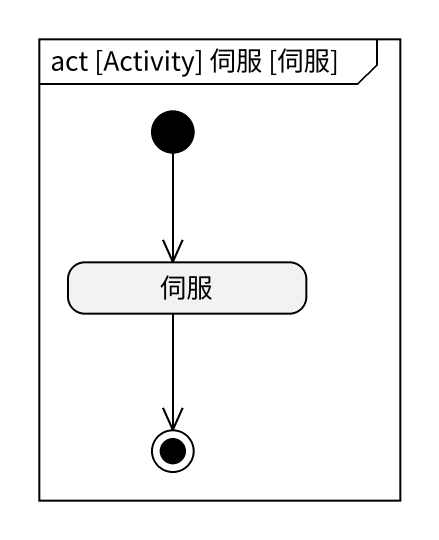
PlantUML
@startuml
mainframe act [Activity] 伺服 [伺服]
hide empty description
state 伺服
[*] --> 伺服
伺服 --> [*]
@enduml
